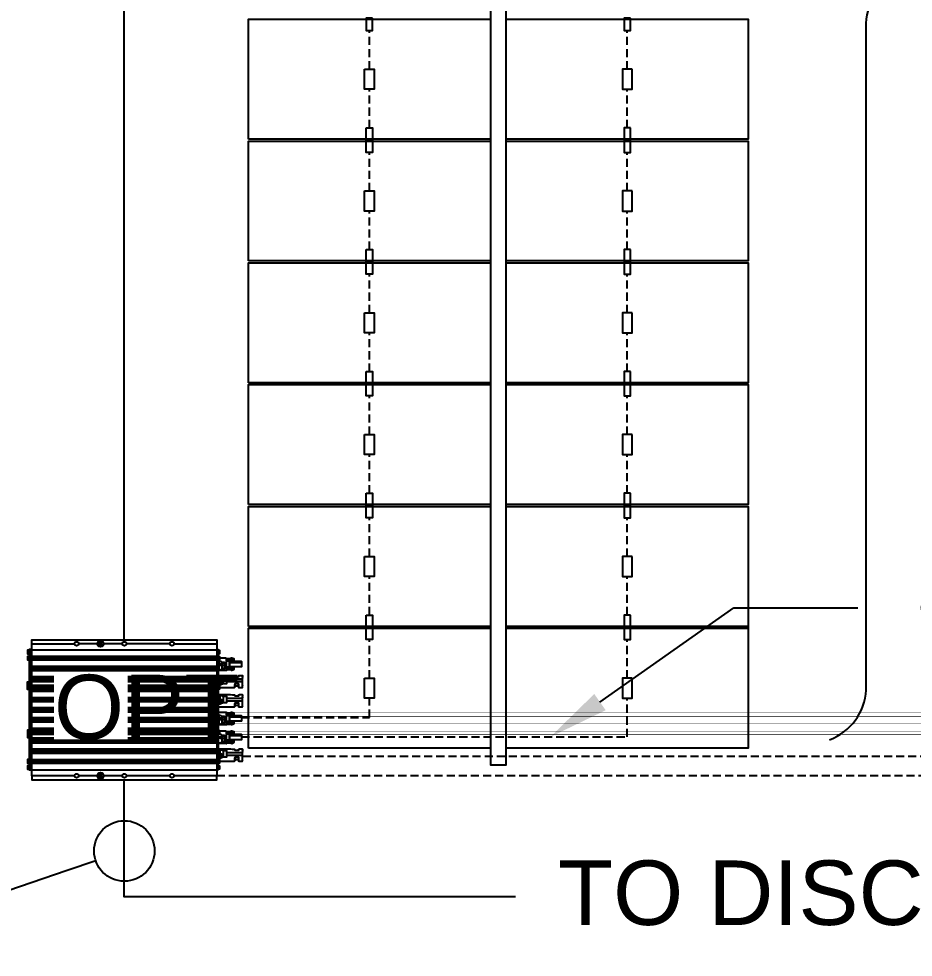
# Model space of a CAD drawing. Header units: feet. Extents: x -327 to 55127, y -2634 to 4121.
# Drawn here: x 1465.83 to 1493.55, y -2506.27 to -2477.18 of the extents above; entities that cross this region are included whole.
import ezdxf
from ezdxf import colors
from ezdxf.entities.mleader import LeaderData, LeaderLine
from ezdxf.lldxf.tags import DXFTag
from ezdxf.math import Vec2, Vec3

# ---------------------------------------------------------------- set-up
doc = ezdxf.new("R2010")
doc.units = ezdxf.units.FT
doc.header["$MEASUREMENT"] = 0
doc.linetypes.add('HIDDEN', pattern=[0.375, 0.25, -0.125])
for name, color, linetype in [('E-CABL-DF', 10, 'DF_CABLE'), ('E-DC FEEDER', 10, 'DC TRUNK FEEDER'), ('E-HARN-COMP', 8, 'Continuous'), ('E-OPT', 10, 'Continuous'), ('E-TRNK-CABL-NEG', 6, 'HIDDEN'), ('E-TRUNK-CABLE-POS', 6, 'HIDDEN'), ('G-ANNO-TEXT', 1, 'Continuous'), ('PVcase PV Modules (full frames)', 142, 'Continuous'), ('XREF', 7, 'Continuous')]:
    doc.layers.add(name, color=color, linetype=linetype)
doc.styles.add('NEI-A', font='arial.ttf')
doc.styles.get("Standard").update_dxf_attribs({"font": 'arial.ttf'})
tags = doc.linetypes.add('DC TRUNK FEEDER', pattern='A,0.5,-0.2,["DT",Standard,S=0.1,R=0,X=-0.1,Y=-0.05],-0.2', length=0.9).pattern_tags.tags
tags[6] = DXFTag(74, 10)
doc.linetypes.add('DF_CABLE', pattern='A,1,-0.2,["DF",Standard,S=0.1,R=0,X=-0.1,Y=-0.05],-0.2', length=1.4)

# ---------------------------------------------------------------- blocks, each defined once
blk = doc.blocks.new('HT72-18X (2x39)')
for points in [[(49978.573, 17293.928), (49978.573, 17143.993), (49979.065, 17143.993), (49979.065, 17293.928), (49978.573, 17293.928)], [(49971.076, 17163.394), (49971.076, 17167.112), (49978.573, 17167.112), (49978.573, 17163.394), (49971.076, 17163.394)], [(49979.065, 17163.394), (49979.065, 17167.112), (49986.562, 17167.112), (49986.562, 17163.394), (49979.065, 17163.394)], [(49971.076, 17159.618), (49971.076, 17163.335), (49978.573, 17163.335), (49978.573, 17159.618), (49971.076, 17159.618)], [(49979.065, 17159.618), (49979.065, 17163.335), (49986.562, 17163.335), (49986.562, 17159.618), (49979.065, 17159.618)], [(49971.076, 17155.842), (49971.076, 17159.559), (49978.573, 17159.559), (49978.573, 17155.842), (49971.076, 17155.842)], [(49979.065, 17155.842), (49979.065, 17159.559), (49986.562, 17159.559), (49986.562, 17155.842), (49979.065, 17155.842)], [(49971.076, 17152.066), (49971.076, 17155.783), (49978.573, 17155.783), (49978.573, 17152.066), (49971.076, 17152.066)], [(49979.065, 17152.066), (49979.065, 17155.783), (49986.562, 17155.783), (49986.562, 17152.066), (49979.065, 17152.066)], [(49971.076, 17148.289), (49971.076, 17152.007), (49978.573, 17152.007), (49978.573, 17148.289), (49971.076, 17148.289)], [(49979.065, 17148.289), (49979.065, 17152.007), (49986.562, 17152.007), (49986.562, 17148.289), (49979.065, 17148.289)], [(49971.076, 17144.513), (49971.076, 17148.23), (49978.573, 17148.23), (49978.573, 17144.513), (49971.076, 17144.513)], [(49979.065, 17144.513), (49979.065, 17148.23), (49986.562, 17148.23), (49986.562, 17144.513), (49979.065, 17144.513)]]:
    blk.add_lwpolyline(points)
blk = doc.blocks.new('_DotBlank')
at = {"color": 0, "linetype": 'ByBlock', "lineweight": -2}
blk.add_line((-0.5, 0), (-1, 0), dxfattribs=at)
blk.add_circle((0, 0), 0.5, dxfattribs=at)
blk = doc.blocks.new('AMPT-OPTIMIZER')
at = {"layer": 'E-OPT'}
for p, q in [((6.025, 3.759), (6.171, 3.765)), ((6.171, 3.395), (6.171, 3.407)), ((5.883, 3.023), (5.87, 3.023)), ((6.045, 3.13), (6.532, 3.13)), ((6.045, 3.042), (6.532, 3.042)), ((6.532, 3.033), (6.045, 3.033)), ((6.399, 2.897), (6.301, 2.897)), ((5.883, 2.428), (5.87, 2.428)), ((6.045, 2.534), (6.532, 2.534)), ((6.045, 2.447), (6.532, 2.447)), ((6.532, 2.438), (6.045, 2.438)), ((6.025, 2.075), (6.171, 2.081)), ((6.399, 2.302), (6.301, 2.302)), ((6.025, 1.495), (6.171, 1.5)), ((6.171, 1.71), (6.171, 1.723)), ((6.171, 1.13), (6.171, 1.143)), ((5.883, 0.744), (5.87, 0.744)), ((6.045, 0.85), (6.532, 0.85)), ((6.045, 0.763), (6.532, 0.763)), ((6.532, 0.753), (6.045, 0.753)), ((6.399, 0.618), (6.301, 0.618))]:
    blk.add_line(p, q, dxfattribs=at)
for points in [[(0, 4.218), (0, 4.34), (5.73, 4.34), (5.73, 4.218)], [(1.325, 0.123), (0, 0.123), (0, 4.218), (1.325, 4.218)], [(2.027, 4.218), (1.448, 4.218)], [(2.805, 4.218), (2.226, 4.218)], [(4.28, 4.218), (2.928, 4.218)], [(4.403, 4.218), (5.73, 4.218), (5.73, 0.123), (4.403, 0.123)], [(-0.089, 4.013), (-0.131, 4.013), (-0.131, 3.905), (-0.089, 3.905)], [(-0.089, 3.824), (-0.131, 3.824), (-0.131, 3.717), (-0.089, 3.717)], [(-0.028, 4.028), (0, 4.028)], [(0, 4.031), (5.73, 4.031)], [(0, 3.836), (5.73, 3.836)], [(0, 3.805), (5.73, 3.805)], [(5.73, 4.037), (5.775, 4.037), (5.775, 0.305), (5.73, 0.305)], [(5.775, 4.013), (5.817, 4.013), (5.817, 3.905), (5.775, 3.905)], [(5.775, 3.824), (5.817, 3.824), (5.817, 3.717), (5.775, 3.717)], [(0, 3.774), (5.73, 3.774)], [(0, 3.744), (5.73, 3.744)], [(0, 3.713), (5.73, 3.713)], [(0, 3.524), (5.73, 3.524)], [(5.9, 3.444), (5.971, 3.444), (5.971, 3.64), (5.9, 3.64)], [(6.112, 3.683), (6.112, 3.549), (6.112, 3.489)], [(6.171, 3.725), (6.171, 3.777), (6.196, 3.778)], [(6.196, 3.726), (6.196, 3.778), (6.254, 3.756), (6.254, 3.704)], [(0, 3.485), (5.73, 3.485)], [(0, 3.453), (5.73, 3.453)], [(0, 3.422), (5.73, 3.422)], [(0, 3.383), (5.73, 3.383)], [(-0.089, 2.924), (-0.131, 2.924), (-0.131, 3.032), (-0.089, 3.032)], [(0, 3.199), (5.73, 3.199)], [(0, 3.165), (5.73, 3.165)], [(0, 3.132), (5.73, 3.132)], [(0, 3.097), (5.73, 3.097)], [(0, 3.041), (5.73, 3.041)], [(0, 2.932), (5.73, 2.932)], [(5.775, 2.92), (5.817, 2.92), (5.817, 2.813), (5.775, 2.813)], [(5.87, 3.035), (5.87, 3.036), (5.855, 3.036)], [(5.897, 3.036), (5.883, 3.036), (5.883, 3.035)], [(-0.089, 2.8), (-0.131, 2.8), (-0.131, 2.907), (-0.089, 2.907)], [(0, 2.908), (5.73, 2.908)], [(0, 2.877), (5.73, 2.877)], [(0, 2.843), (5.73, 2.843)], [(0, 2.808), (5.73, 2.808)], [(0, 2.782), (5.73, 2.782)], [(0, 2.746), (5.73, 2.746)], [(0, 2.548), (5.73, 2.548)], [(0, 2.514), (5.73, 2.514)], [(0, 2.485), (5.73, 2.485)], [(0, 2.455), (5.73, 2.455)], [(0, 2.421), (5.73, 2.421)], [(5.87, 2.439), (5.87, 2.441), (5.855, 2.441)], [(5.897, 2.441), (5.883, 2.441), (5.883, 2.439)], [(0, 2.241), (5.73, 2.241)], [(0, 2.211), (5.73, 2.211)], [(0, 2.173), (5.73, 2.173)], [(0, 2.135), (5.73, 2.135)], [(0, 2.104), (5.73, 2.104)], [(6.171, 2.041), (6.171, 2.093), (6.196, 2.094)], [(6.196, 2.042), (6.196, 2.094), (6.254, 2.071), (6.254, 2.02)], [(0, 1.925), (5.73, 1.925)], [(0, 1.891), (5.73, 1.891)], [(0, 1.861), (5.73, 1.861)], [(0, 1.832), (5.73, 1.832)], [(0, 1.797), (5.73, 1.797)], [(5.9, 1.76), (5.971, 1.76), (5.971, 1.956), (5.9, 1.956)], [(6.112, 1.999), (6.112, 1.865), (6.112, 1.805)], [(-0.089, 1.541), (-0.131, 1.541), (-0.131, 1.434), (-0.089, 1.434)], [(0, 1.599), (5.73, 1.599)], [(0, 1.563), (5.73, 1.563)], [(0, 1.537), (5.73, 1.537)], [(0, 1.503), (5.73, 1.503)], [(0, 1.469), (5.73, 1.469)], [(5.775, 1.527), (5.817, 1.527), (5.817, 1.42), (5.775, 1.42)], [(6.171, 1.461), (6.171, 1.513), (6.196, 1.514)], [(6.196, 1.462), (6.196, 1.514), (6.254, 1.491), (6.254, 1.44)], [(-0.089, 1.417), (-0.131, 1.417), (-0.131, 1.31), (-0.089, 1.31)], [(0, 1.437), (5.73, 1.437)], [(0, 1.414), (5.73, 1.414)], [(0, 1.304), (5.73, 1.304)], [(0, 1.248), (5.73, 1.248)], [(0, 1.213), (5.73, 1.213)], [(0, 1.181), (5.73, 1.181)], [(5.9, 1.18), (5.971, 1.18), (5.971, 1.376), (5.9, 1.376)], [(6.112, 1.419), (6.112, 1.285), (6.112, 1.225)], [(0, 1.146), (5.73, 1.146)], [(0, 0.962), (5.73, 0.962)], [(0, 0.923), (5.73, 0.923)], [(0, 0.892), (5.73, 0.892)], [(-0.089, 0.624), (-0.131, 0.624), (-0.131, 0.517), (-0.089, 0.517)], [(0, 0.861), (5.73, 0.861)], [(0, 0.822), (5.73, 0.822)], [(0, 0.633), (5.73, 0.633)], [(0, 0.602), (5.73, 0.602)], [(5.775, 0.624), (5.817, 0.624), (5.817, 0.517), (5.775, 0.517)], [(5.87, 0.755), (5.87, 0.757), (5.855, 0.757)], [(5.897, 0.757), (5.883, 0.757), (5.883, 0.755)], [(-0.089, 0.433), (-0.131, 0.433), (-0.131, 0.326), (-0.089, 0.326)], [(-0.028, 0.313), (0, 0.313)], [(0, 0.571), (5.73, 0.571)], [(0, 0.54), (5.73, 0.54)], [(0, 0.51), (5.73, 0.51)], [(0, 0.311), (5.73, 0.311)], [(5.775, 0.433), (5.817, 0.433), (5.817, 0.326), (5.775, 0.326)], [(0, 0.123), (0, 0), (5.73, 0), (5.73, 0.123)], [(2.027, 0.123), (1.448, 0.123)], [(2.805, 0.123), (2.226, 0.123)], [(4.28, 0.123), (2.928, 0.123)]]:
    blk.add_lwpolyline(points, dxfattribs=at)
for points in [[(-0.028, 0.305), (-0.028, 4.037), (-0.089, 4.037), (-0.089, 0.305)], [(5.869, 3.553), (5.869, 3.592), (5.882, 3.592), (5.882, 3.553)], [(5.855, 3.046), (5.855, 3.035), (5.87, 3.035), (5.87, 3.022), (5.883, 3.022), (5.883, 3.035), (5.897, 3.035), (5.897, 3.046), (5.883, 3.046), (5.883, 3.06), (5.87, 3.06), (5.87, 3.046)], [(1.443, 2.652), (1.478, 2.652), (1.478, 2.634), (1.443, 2.634), (1.443, 2.6), (1.426, 2.6), (1.426, 2.634), (1.391, 2.634), (1.391, 2.652), (1.426, 2.652), (1.426, 2.686), (1.443, 2.686)], [(1.994, 2.652), (2.029, 2.652), (2.029, 2.634), (1.994, 2.634), (1.994, 2.6), (1.977, 2.6), (1.977, 2.634), (1.942, 2.634), (1.942, 2.652), (1.977, 2.652), (1.977, 2.686), (1.994, 2.686)], [(5.855, 2.451), (5.855, 2.439), (5.87, 2.439), (5.87, 2.426), (5.883, 2.426), (5.883, 2.439), (5.897, 2.439), (5.897, 2.451), (5.883, 2.451), (5.883, 2.465), (5.87, 2.465), (5.87, 2.451)], [(5.869, 1.869), (5.869, 1.908), (5.882, 1.908), (5.882, 1.869)], [(1.443, 1.689), (1.478, 1.689), (1.478, 1.706), (1.443, 1.706), (1.443, 1.741), (1.426, 1.741), (1.426, 1.706), (1.391, 1.706), (1.391, 1.689), (1.426, 1.689), (1.426, 1.654), (1.443, 1.654)], [(1.994, 1.689), (2.029, 1.689), (2.029, 1.706), (1.994, 1.706), (1.994, 1.741), (1.977, 1.741), (1.977, 1.706), (1.942, 1.706), (1.942, 1.689), (1.977, 1.689), (1.977, 1.654), (1.994, 1.654)], [(5.869, 1.289), (5.869, 1.327), (5.882, 1.327), (5.882, 1.289)], [(5.855, 0.767), (5.855, 0.755), (5.87, 0.755), (5.87, 0.742), (5.883, 0.742), (5.883, 0.755), (5.897, 0.755), (5.897, 0.767), (5.883, 0.767), (5.883, 0.781), (5.87, 0.781), (5.87, 0.767)]]:
    blk.add_lwpolyline(points, close=True, dxfattribs=at)
for points in [[(6.025, 3.707), (6.177, 3.713), (6.171, 3.725), (6.196, 3.726), (6.254, 3.704), (6.254, 3.699, -0.417336), (6.248, 3.693), (6.029, 3.684, 0.407505), (6.025, 3.681)], [(6.025, 3.413), (6.177, 3.407), (6.171, 3.395), (6.196, 3.394), (6.254, 3.416), (6.254, 3.421, 0.417361), (6.248, 3.427), (6.029, 3.436, -0.407434), (6.025, 3.439)], [(6.025, 2.023), (6.177, 2.029), (6.171, 2.041), (6.196, 2.042), (6.254, 2.02), (6.254, 2.015, -0.417336), (6.248, 2.009), (6.029, 2, 0.407505), (6.025, 1.996)], [(6.025, 1.728), (6.177, 1.723), (6.171, 1.71), (6.196, 1.71), (6.254, 1.732), (6.254, 1.737, 0.417361), (6.248, 1.743), (6.029, 1.751, -0.407434), (6.025, 1.755)], [(6.025, 1.443), (6.177, 1.449), (6.171, 1.461), (6.196, 1.462), (6.254, 1.44), (6.254, 1.434, -0.417336), (6.248, 1.428), (6.029, 1.42, 0.407505), (6.025, 1.416)], [(6.025, 1.148), (6.177, 1.143), (6.171, 1.13), (6.196, 1.129), (6.254, 1.152), (6.254, 1.157, 0.417361), (6.248, 1.163), (6.029, 1.171, -0.407434), (6.025, 1.175)]]:
    blk.add_lwpolyline(points, format="xyb", dxfattribs=at)
for centre, radius in [((1.386, 4.218), 0.0616), ((2.126, 4.218), 0.0994), ((2.126, 4.218), 0.0473), ((2.126, 4.218), 0.0136), ((2.866, 4.218), 0.0616), ((4.341, 4.218), 0.0616), ((5.874, 3.572), 0.0426), ((5.877, 3.04), 0.0426), ((1.435, 2.643), 0.0939), ((1.986, 2.643), 0.0939), ((5.877, 2.444), 0.0426), ((1.435, 1.697), 0.0939), ((1.986, 1.697), 0.0939), ((5.874, 1.888), 0.0426), ((5.874, 1.308), 0.0426), ((5.877, 0.76), 0.0426), ((1.386, 0.123), 0.0616), ((2.126, 0.123), 0.0994), ((2.126, 0.123), 0.0473), ((2.126, 0.123), 0.0136), ((2.866, 0.123), 0.0616), ((4.341, 0.123), 0.0616)]:
    blk.add_circle(centre, radius, dxfattribs=at)
for points, degree, knots in [([(5.817, 3.781), (6.025, 3.781), (6.025, 3.691), (6.025, 3.685), (6.025, 3.588), (6.025, 3.496), (6.025, 3.399), (6.025, 3.395), (6.025, 3.39), (5.775, 3.39)], 1, [0.137833, 0.137833, 0.8295, 1.8295, 2.8295, 3.8295, 4.781137, 5.781137, 6.781137, 7.781137, 8.528711, 8.528711]), ([(5.9, 3.606), (5.9, 3.617), (5.9, 3.629), (5.9, 3.64), (5.892, 3.644), (5.876, 3.652), (5.842, 3.667), (5.817, 3.678), (5.8, 3.685), (5.8, 3.686), (5.798, 3.686), (5.795, 3.688), (5.794, 3.689), (5.793, 3.69), (5.793, 3.691), (5.793, 3.691), (5.793, 3.592), (5.793, 3.494), (5.793, 3.395), (5.793, 3.395), (5.793, 3.395), (5.794, 3.396), (5.796, 3.397), (5.798, 3.398), (5.8, 3.399), (5.8, 3.399), (5.817, 3.406), (5.842, 3.417), (5.876, 3.432), (5.892, 3.44), (5.9, 3.444), (5.9, 3.475), (5.9, 3.507), (5.9, 3.539)], 3, [0, 0, 0, 0, 0.175489, 0.175489, 0.175489, 0.425436, 0.675194, 1.175489, 1.175489, 1.175489, 1.339863, 1.811084, 1.995544, 2.099777, 2.175489, 2.175489, 2.175489, 3.175489, 3.175489, 3.175489, 3.20703, 3.28519, 3.460771, 3.984033, 4.175489, 4.175489, 4.175489, 4.676213, 4.925949, 5.175489, 5.175489, 5.175489, 5.657834, 5.657834, 5.657834, 5.657834]), ([(5.971, 3.64), (5.976, 3.636), (5.986, 3.629), (6, 3.616), (6.011, 3.605), (6.02, 3.596), (6.024, 3.591), (6.025, 3.588), (6.025, 3.557), (6.025, 3.527), (6.025, 3.496), (6.024, 3.493), (6.02, 3.489), (6.012, 3.479), (6, 3.468), (5.986, 3.456), (5.976, 3.448), (5.971, 3.444)], 3, [0, 0, 0, 0, 0.249655, 0.499064, 0.749429, 0.874826, 1, 1, 1, 2, 2, 2, 2.121887, 2.244534, 2.492906, 2.745645, 3, 3, 3, 3]), ([(6.496, 3.659), (6.496, 3.659), (6.496, 3.659), (6.496, 3.658), (6.496, 3.657), (6.496, 3.655), (6.496, 3.654), (6.496, 3.653), (6.496, 3.655), (6.497, 3.657), (6.496, 3.66), (6.496, 3.663), (6.495, 3.664), (6.494, 3.665), (6.493, 3.667), (6.491, 3.668), (6.49, 3.668), (6.489, 3.668), (6.487, 3.669), (6.486, 3.669), (6.486, 3.669), (6.366, 3.669), (6.246, 3.669), (6.125, 3.669)], 3, [0, 0, 0, 0, 0.00679, 0.082907, 0.273787, 0.579512, 1, 1, 1, 1.184323, 1.369552, 1.431018, 1.494647, 1.57509, 1.669545, 1.75354, 1.803206, 1.860768, 1.942971, 2, 2, 2, 3, 3, 3, 3]), ([(6.125, 3.638), (6.246, 3.638), (6.366, 3.638), (6.486, 3.638), (6.487, 3.638), (6.488, 3.638), (6.49, 3.638), (6.491, 3.639), (6.493, 3.64), (6.494, 3.641), (6.495, 3.642), (6.496, 3.644), (6.497, 3.648), (6.497, 3.651), (6.496, 3.653), (6.496, 3.652), (6.496, 3.649), (6.496, 3.644), (6.496, 3.639), (6.496, 3.635), (6.496, 3.631), (6.496, 3.626), (6.496, 3.62), (6.496, 3.614), (6.496, 3.607), (6.496, 3.6), (6.496, 3.592), (6.496, 3.585), (6.496, 3.578), (6.496, 3.571), (6.496, 3.565), (6.496, 3.56), (6.496, 3.558), (6.496, 3.555), (6.496, 3.55), (6.496, 3.542), (6.496, 3.536), (6.496, 3.532), (6.496, 3.529), (6.496, 3.525), (6.496, 3.522), (6.496, 3.519), (6.496, 3.516), (6.496, 3.514), (6.496, 3.513), (6.496, 3.513), (6.496, 3.513)], 3, [0, 0, 0, 0, 1, 1, 1, 1.083046, 1.158085, 1.262935, 1.337098, 1.402233, 1.482349, 1.555826, 1.696592, 2, 2, 2, 2.04231, 2.094742, 2.1573, 2.195082, 2.234864, 2.276646, 2.343067, 2.413996, 2.488015, 2.563526, 2.640518, 2.718997, 2.791295, 2.862229, 2.931799, 3, 3, 3, 3.1834, 3.352569, 3.507508, 3.584771, 3.655787, 3.720526, 3.805907, 3.877192, 3.933172, 3.972439, 3.994995, 4, 4, 4, 4]), ([(6.495, 3.507), (6.494, 3.507), (6.494, 3.506), (6.493, 3.505), (6.491, 3.504), (6.489, 3.503), (6.487, 3.503), (6.486, 3.503), (6.486, 3.503), (6.366, 3.503), (6.246, 3.503), (6.125, 3.503)], 3, [0, 0, 0, 0, 0.056801, 0.266575, 0.453065, 0.690822, 0.873365, 1, 1, 1, 2, 2, 2, 2]), ([(6.495, 3.665), (6.495, 3.665), (6.495, 3.664), (6.495, 3.663), (6.496, 3.663), (6.496, 3.662), (6.496, 3.661), (6.496, 3.66), (6.496, 3.66), (6.496, 3.659), (6.496, 3.659)], 3, [0, 0, 0, 0, 0.122148, 0.248297, 0.373015, 0.498504, 0.624821, 0.749092, 0.874878, 1, 1, 1, 1]), ([(6.496, 3.513), (6.496, 3.513), (6.496, 3.512), (6.496, 3.511), (6.496, 3.511), (6.496, 3.51), (6.496, 3.509), (6.495, 3.508), (6.495, 3.508), (6.495, 3.507), (6.495, 3.507)], 3, [0, 0, 0, 0, 0.125061, 0.250714, 0.374997, 0.501326, 0.626689, 0.751419, 0.874759, 1, 1, 1, 1]), ([(6.405, 3.219), (6.405, 3.218), (6.405, 3.216), (6.405, 3.183), (6.301, 3.183), (6.301, 3.195), (6.301, 3.204), (6.282, 3.224), (5.775, 3.224)], 1, [0, 0, 1, 2, 3, 4, 5, 6, 7, 7.955035, 7.955035]), ([(5.928, 3.173), (5.912, 3.181), (5.881, 3.196), (5.85, 3.209), (5.834, 3.216), (5.833, 3.216), (5.832, 3.217), (5.83, 3.217), (5.828, 3.219), (5.827, 3.219), (5.827, 3.219), (5.827, 3.219), (5.827, 3.127), (5.827, 3.034), (5.827, 2.942), (5.827, 2.942), (5.827, 2.942), (5.828, 2.943), (5.829, 2.945), (5.832, 2.946), (5.833, 2.947), (5.834, 2.947), (5.85, 2.954), (5.881, 2.967), (5.912, 2.982), (5.928, 2.989), (5.967, 2.989), (6.006, 2.989), (6.045, 2.989), (6.045, 3.051), (6.045, 3.112), (6.045, 3.173), (6.006, 3.173), (5.967, 3.173), (5.928, 3.173), (5.928, 3.112), (5.928, 3.051), (5.928, 2.989)], 3, [0, 0, 0, 0, 0.499249, 1, 1, 1, 1.191456, 1.714328, 1.889909, 1.968408, 2, 2, 2, 3, 3, 3, 3.075721, 3.180211, 3.36466, 3.835604, 4, 4, 4, 4.500323, 5, 5, 5, 6, 6, 6, 7, 7, 7, 8, 8, 8, 9, 9, 9, 9]), ([(6.282, 3.224), (6.282, 3.222), (6.282, 3.221), (6.282, 3.219), (6.282, 3.219), (6.282, 3.219), (6.283, 3.218), (6.283, 3.217), (6.284, 3.216), (6.284, 3.216), (6.29, 3.209), (6.296, 3.202), (6.301, 3.195)], 3, [0, 0, 0, 0, 1, 1, 1, 1.133744, 1.328934, 1.783703, 2, 2, 2, 3, 3, 3, 3]), ([(6.301, 2.967), (6.296, 2.96), (6.29, 2.954), (6.284, 2.947), (6.284, 2.947), (6.283, 2.946), (6.282, 2.944), (6.282, 2.943), (6.282, 2.942), (6.282, 2.942), (6.282, 2.913), (6.282, 2.885), (6.282, 2.857), (6.288, 2.863), (6.295, 2.87), (6.301, 2.876), (6.301, 2.907), (6.301, 2.937), (6.301, 2.967), (6.301, 2.971), (6.301, 2.975), (6.301, 2.979), (6.336, 2.979), (6.37, 2.979), (6.405, 2.979)], 3, [0, 0, 0, 0, 1, 1, 1, 1.158896, 1.546272, 1.765764, 2, 2, 2, 3, 3, 3, 4, 4, 4, 5, 5, 5, 6, 6, 6, 7, 7, 7, 7]), ([(6.405, 2.624), (6.405, 2.623), (6.405, 2.62), (6.405, 2.588), (6.301, 2.588), (6.301, 2.6), (6.301, 2.609), (6.282, 2.628), (5.775, 2.628)], 1, [0, 0, 1, 2, 3, 4, 5, 6, 7, 7.955035, 7.955035]), ([(5.928, 2.578), (5.912, 2.585), (5.881, 2.6), (5.85, 2.614), (5.834, 2.62), (5.833, 2.62), (5.832, 2.621), (5.83, 2.622), (5.828, 2.623), (5.827, 2.623), (5.827, 2.624), (5.827, 2.624), (5.827, 2.531), (5.827, 2.439), (5.827, 2.346), (5.827, 2.346), (5.827, 2.347), (5.828, 2.348), (5.829, 2.349), (5.832, 2.351), (5.833, 2.351), (5.834, 2.351), (5.85, 2.358), (5.881, 2.372), (5.912, 2.386), (5.928, 2.394), (5.967, 2.394), (6.006, 2.394), (6.045, 2.394), (6.045, 2.455), (6.045, 2.517), (6.045, 2.578), (6.006, 2.578), (5.967, 2.578), (5.928, 2.578), (5.928, 2.517), (5.928, 2.455), (5.928, 2.394)], 3, [0, 0, 0, 0, 0.499249, 1, 1, 1, 1.191456, 1.714328, 1.889909, 1.968408, 2, 2, 2, 3, 3, 3, 3.075721, 3.180211, 3.36466, 3.835604, 4, 4, 4, 4.500323, 5, 5, 5, 6, 6, 6, 7, 7, 7, 8, 8, 8, 9, 9, 9, 9]), ([(6.282, 2.628), (6.282, 2.627), (6.282, 2.625), (6.282, 2.624), (6.282, 2.624), (6.282, 2.623), (6.283, 2.622), (6.283, 2.621), (6.284, 2.62), (6.284, 2.62), (6.29, 2.614), (6.296, 2.607), (6.301, 2.6)], 3, [0, 0, 0, 0, 1, 1, 1, 1.133744, 1.328934, 1.783703, 2, 2, 2, 3, 3, 3, 3]), ([(6.301, 2.372), (6.296, 2.365), (6.29, 2.358), (6.284, 2.351), (6.284, 2.351), (6.283, 2.35), (6.282, 2.349), (6.282, 2.347), (6.282, 2.347), (6.282, 2.346), (6.282, 2.318), (6.282, 2.29), (6.282, 2.261), (6.288, 2.268), (6.295, 2.275), (6.301, 2.281), (6.301, 2.311), (6.301, 2.341), (6.301, 2.372), (6.301, 2.376), (6.301, 2.38), (6.301, 2.384), (6.336, 2.384), (6.37, 2.384), (6.405, 2.384)], 3, [0, 0, 0, 0, 1, 1, 1, 1.158896, 1.546272, 1.765764, 2, 2, 2, 3, 3, 3, 4, 4, 4, 5, 5, 5, 6, 6, 6, 7, 7, 7, 7]), ([(5.775, 2.097), (6.025, 2.097), (6.025, 2.007), (6.025, 2.001), (6.025, 1.904), (6.025, 1.812), (6.025, 1.715), (6.025, 1.711), (6.025, 1.706), (5.775, 1.706)], 1, [0, 0, 0.8295, 1.8295, 2.8295, 3.8295, 4.781137, 5.781137, 6.781137, 7.781137, 8.528711, 8.528711]), ([(5.9, 1.922), (5.9, 1.933), (5.9, 1.945), (5.9, 1.956), (5.892, 1.96), (5.876, 1.968), (5.842, 1.983), (5.817, 1.994), (5.8, 2.001), (5.8, 2.001), (5.798, 2.002), (5.795, 2.003), (5.794, 2.005), (5.793, 2.006), (5.793, 2.007), (5.793, 2.007), (5.793, 1.908), (5.793, 1.81), (5.793, 1.711), (5.793, 1.711), (5.793, 1.711), (5.794, 1.712), (5.796, 1.713), (5.798, 1.714), (5.8, 1.714), (5.8, 1.715), (5.817, 1.722), (5.842, 1.733), (5.876, 1.748), (5.892, 1.756), (5.9, 1.76), (5.9, 1.791), (5.9, 1.823), (5.9, 1.854)], 3, [0, 0, 0, 0, 0.175489, 0.175489, 0.175489, 0.425436, 0.675194, 1.175489, 1.175489, 1.175489, 1.339863, 1.811084, 1.995544, 2.099777, 2.175489, 2.175489, 2.175489, 3.175489, 3.175489, 3.175489, 3.20703, 3.28519, 3.460771, 3.984033, 4.175489, 4.175489, 4.175489, 4.676213, 4.925949, 5.175489, 5.175489, 5.175489, 5.657834, 5.657834, 5.657834, 5.657834]), ([(5.971, 1.956), (5.976, 1.952), (5.986, 1.944), (6, 1.932), (6.011, 1.921), (6.02, 1.912), (6.024, 1.907), (6.025, 1.904), (6.025, 1.873), (6.025, 1.843), (6.025, 1.812), (6.024, 1.809), (6.02, 1.805), (6.012, 1.795), (6, 1.784), (5.986, 1.772), (5.976, 1.764), (5.971, 1.76)], 3, [0, 0, 0, 0, 0.249655, 0.499064, 0.749429, 0.874826, 1, 1, 1, 2, 2, 2, 2.121887, 2.244534, 2.492906, 2.745645, 3, 3, 3, 3]), ([(6.496, 1.975), (6.496, 1.975), (6.496, 1.975), (6.496, 1.974), (6.496, 1.973), (6.496, 1.971), (6.496, 1.97), (6.496, 1.969), (6.496, 1.97), (6.497, 1.973), (6.496, 1.976), (6.496, 1.978), (6.495, 1.98), (6.494, 1.981), (6.493, 1.983), (6.491, 1.983), (6.49, 1.984), (6.489, 1.984), (6.487, 1.985), (6.486, 1.985), (6.486, 1.985), (6.366, 1.985), (6.246, 1.985), (6.125, 1.985)], 3, [0, 0, 0, 0, 0.00679, 0.082907, 0.273787, 0.579512, 1, 1, 1, 1.184323, 1.369552, 1.431018, 1.494647, 1.57509, 1.669545, 1.75354, 1.803206, 1.860768, 1.942971, 2, 2, 2, 3, 3, 3, 3]), ([(6.125, 1.954), (6.246, 1.954), (6.366, 1.954), (6.486, 1.954), (6.487, 1.954), (6.488, 1.954), (6.49, 1.954), (6.491, 1.955), (6.493, 1.956), (6.494, 1.957), (6.495, 1.958), (6.496, 1.96), (6.497, 1.964), (6.497, 1.967), (6.496, 1.969), (6.496, 1.968), (6.496, 1.965), (6.496, 1.96), (6.496, 1.955), (6.496, 1.951), (6.496, 1.947), (6.496, 1.942), (6.496, 1.936), (6.496, 1.93), (6.496, 1.923), (6.496, 1.915), (6.496, 1.908), (6.496, 1.901), (6.496, 1.894), (6.496, 1.887), (6.496, 1.88), (6.496, 1.876), (6.496, 1.874), (6.496, 1.871), (6.496, 1.866), (6.496, 1.858), (6.496, 1.852), (6.496, 1.848), (6.496, 1.844), (6.496, 1.841), (6.496, 1.838), (6.496, 1.835), (6.496, 1.832), (6.496, 1.83), (6.496, 1.829), (6.496, 1.829), (6.496, 1.829)], 3, [0, 0, 0, 0, 1, 1, 1, 1.083046, 1.158085, 1.262935, 1.337098, 1.402233, 1.482349, 1.555826, 1.696592, 2, 2, 2, 2.04231, 2.094742, 2.1573, 2.195082, 2.234864, 2.276646, 2.343067, 2.413996, 2.488015, 2.563526, 2.640518, 2.718997, 2.791295, 2.862229, 2.931799, 3, 3, 3, 3.1834, 3.352569, 3.507508, 3.584771, 3.655787, 3.720526, 3.805907, 3.877192, 3.933172, 3.972439, 3.994995, 4, 4, 4, 4]), ([(6.495, 1.823), (6.494, 1.823), (6.494, 1.822), (6.493, 1.821), (6.491, 1.82), (6.489, 1.819), (6.487, 1.819), (6.486, 1.819), (6.486, 1.819), (6.366, 1.819), (6.246, 1.819), (6.125, 1.819)], 3, [0, 0, 0, 0, 0.056801, 0.266575, 0.453065, 0.690822, 0.873365, 1, 1, 1, 2, 2, 2, 2]), ([(6.495, 1.981), (6.495, 1.98), (6.495, 1.98), (6.495, 1.979), (6.496, 1.979), (6.496, 1.978), (6.496, 1.977), (6.496, 1.976), (6.496, 1.975), (6.496, 1.975), (6.496, 1.975)], 3, [0, 0, 0, 0, 0.122148, 0.248297, 0.373015, 0.498504, 0.624821, 0.749092, 0.874878, 1, 1, 1, 1]), ([(6.496, 1.829), (6.496, 1.829), (6.496, 1.828), (6.496, 1.827), (6.496, 1.826), (6.496, 1.826), (6.496, 1.825), (6.495, 1.824), (6.495, 1.823), (6.495, 1.823), (6.495, 1.823)], 3, [0, 0, 0, 0, 0.125061, 0.250714, 0.374997, 0.501326, 0.626689, 0.751419, 0.874759, 1, 1, 1, 1]), ([(5.817, 1.517), (6.025, 1.517), (6.025, 1.427), (6.025, 1.421), (6.025, 1.324), (6.025, 1.232), (6.025, 1.135), (6.025, 1.131), (6.025, 1.126), (5.775, 1.126)], 1, [0.137833, 0.137833, 0.8295, 1.8295, 2.8295, 3.8295, 4.781137, 5.781137, 6.781137, 7.781137, 8.528711, 8.528711]), ([(5.793, 1.131), (5.793, 1.131), (5.793, 1.131), (5.794, 1.132), (5.796, 1.133), (5.798, 1.134), (5.8, 1.134), (5.8, 1.135), (5.817, 1.142), (5.842, 1.152), (5.876, 1.168), (5.892, 1.176), (5.9, 1.18), (5.9, 1.211), (5.9, 1.243), (5.9, 1.274)], 3, [2, 2, 2, 2, 2.031541, 2.109701, 2.285282, 2.808544, 3, 3, 3, 3.500724, 3.75046, 4, 4, 4, 4.482346, 4.482346, 4.482346, 4.482346]), ([(5.9, 1.342), (5.9, 1.353), (5.9, 1.365), (5.9, 1.376), (5.892, 1.38), (5.876, 1.388), (5.843, 1.403), (5.819, 1.413), (5.803, 1.42)], 3, [4.824511, 4.824511, 4.824511, 4.824511, 5, 5, 5, 5.249947, 5.499706, 5.975484, 5.975484, 5.975484, 5.975484]), ([(5.971, 1.376), (5.976, 1.372), (5.986, 1.364), (6, 1.352), (6.011, 1.341), (6.02, 1.331), (6.024, 1.327), (6.025, 1.324), (6.025, 1.293), (6.025, 1.262), (6.025, 1.232), (6.024, 1.229), (6.02, 1.224), (6.012, 1.215), (6, 1.204), (5.986, 1.192), (5.976, 1.184), (5.971, 1.18)], 3, [0, 0, 0, 0, 0.249655, 0.499064, 0.749429, 0.874826, 1, 1, 1, 2, 2, 2, 2.121887, 2.244534, 2.492906, 2.745645, 3, 3, 3, 3]), ([(6.496, 1.395), (6.496, 1.395), (6.496, 1.395), (6.496, 1.394), (6.496, 1.393), (6.496, 1.391), (6.496, 1.39), (6.496, 1.389), (6.496, 1.39), (6.497, 1.393), (6.496, 1.396), (6.496, 1.398), (6.495, 1.4), (6.494, 1.401), (6.493, 1.402), (6.491, 1.403), (6.49, 1.404), (6.489, 1.404), (6.487, 1.404), (6.486, 1.404), (6.486, 1.404), (6.366, 1.404), (6.246, 1.404), (6.125, 1.404)], 3, [0, 0, 0, 0, 0.00679, 0.082907, 0.273787, 0.579512, 1, 1, 1, 1.184323, 1.369552, 1.431018, 1.494647, 1.57509, 1.669545, 1.75354, 1.803206, 1.860768, 1.942971, 2, 2, 2, 3, 3, 3, 3]), ([(6.125, 1.374), (6.246, 1.374), (6.366, 1.374), (6.486, 1.374), (6.487, 1.374), (6.488, 1.374), (6.49, 1.374), (6.491, 1.375), (6.493, 1.376), (6.494, 1.377), (6.495, 1.378), (6.496, 1.38), (6.497, 1.384), (6.497, 1.387), (6.496, 1.389), (6.496, 1.388), (6.496, 1.385), (6.496, 1.38), (6.496, 1.375), (6.496, 1.37), (6.496, 1.367), (6.496, 1.362), (6.496, 1.356), (6.496, 1.35), (6.496, 1.343), (6.496, 1.335), (6.496, 1.328), (6.496, 1.321), (6.496, 1.314), (6.496, 1.307), (6.496, 1.3), (6.496, 1.296), (6.496, 1.294), (6.496, 1.291), (6.496, 1.286), (6.496, 1.278), (6.496, 1.272), (6.496, 1.268), (6.496, 1.264), (6.496, 1.261), (6.496, 1.258), (6.496, 1.254), (6.496, 1.252), (6.496, 1.25), (6.496, 1.249), (6.496, 1.249), (6.496, 1.249)], 3, [0, 0, 0, 0, 1, 1, 1, 1.083046, 1.158085, 1.262935, 1.337098, 1.402233, 1.482349, 1.555826, 1.696592, 2, 2, 2, 2.04231, 2.094742, 2.1573, 2.195082, 2.234864, 2.276646, 2.343067, 2.413996, 2.488015, 2.563526, 2.640518, 2.718997, 2.791295, 2.862229, 2.931799, 3, 3, 3, 3.1834, 3.352569, 3.507508, 3.584771, 3.655787, 3.720526, 3.805907, 3.877192, 3.933172, 3.972439, 3.994995, 4, 4, 4, 4]), ([(6.495, 1.243), (6.494, 1.243), (6.494, 1.242), (6.493, 1.241), (6.491, 1.24), (6.489, 1.239), (6.487, 1.239), (6.486, 1.239), (6.486, 1.239), (6.366, 1.239), (6.246, 1.239), (6.125, 1.239)], 3, [0, 0, 0, 0, 0.056801, 0.266575, 0.453065, 0.690822, 0.873365, 1, 1, 1, 2, 2, 2, 2]), ([(6.495, 1.401), (6.495, 1.4), (6.495, 1.4), (6.495, 1.399), (6.496, 1.398), (6.496, 1.398), (6.496, 1.397), (6.496, 1.396), (6.496, 1.395), (6.496, 1.395), (6.496, 1.395)], 3, [0, 0, 0, 0, 0.122148, 0.248297, 0.373015, 0.498504, 0.624821, 0.749092, 0.874878, 1, 1, 1, 1]), ([(6.496, 1.249), (6.496, 1.248), (6.496, 1.248), (6.496, 1.247), (6.496, 1.246), (6.496, 1.246), (6.496, 1.245), (6.495, 1.244), (6.495, 1.243), (6.495, 1.243), (6.495, 1.243)], 3, [0, 0, 0, 0, 0.125061, 0.250714, 0.374997, 0.501326, 0.626689, 0.751419, 0.874759, 1, 1, 1, 1]), ([(6.405, 0.94), (6.405, 0.938), (6.405, 0.936), (6.405, 0.904), (6.301, 0.904), (6.301, 0.916), (6.301, 0.924), (6.282, 0.944), (5.775, 0.944)], 1, [0, 0, 1, 2, 3, 4, 5, 6, 7, 7.955035, 7.955035]), ([(5.928, 0.894), (5.912, 0.901), (5.881, 0.916), (5.85, 0.929), (5.834, 0.936), (5.833, 0.936), (5.832, 0.937), (5.83, 0.938), (5.828, 0.939), (5.827, 0.939), (5.827, 0.94), (5.827, 0.94), (5.827, 0.847), (5.827, 0.755), (5.827, 0.662), (5.827, 0.662), (5.827, 0.663), (5.828, 0.664), (5.829, 0.665), (5.832, 0.666), (5.833, 0.667), (5.834, 0.667), (5.85, 0.674), (5.881, 0.687), (5.912, 0.702), (5.928, 0.71), (5.967, 0.71), (6.006, 0.71), (6.045, 0.71), (6.045, 0.771), (6.045, 0.832), (6.045, 0.894), (6.006, 0.894), (5.967, 0.894), (5.928, 0.894), (5.928, 0.832), (5.928, 0.771), (5.928, 0.71)], 3, [0, 0, 0, 0, 0.499249, 1, 1, 1, 1.191456, 1.714328, 1.889909, 1.968408, 2, 2, 2, 3, 3, 3, 3.075721, 3.180211, 3.36466, 3.835604, 4, 4, 4, 4.500323, 5, 5, 5, 6, 6, 6, 7, 7, 7, 8, 8, 8, 9, 9, 9, 9]), ([(6.282, 0.944), (6.282, 0.943), (6.282, 0.941), (6.282, 0.94), (6.282, 0.939), (6.282, 0.939), (6.283, 0.938), (6.283, 0.937), (6.284, 0.936), (6.284, 0.936), (6.29, 0.929), (6.296, 0.923), (6.301, 0.916)], 3, [0, 0, 0, 0, 1, 1, 1, 1.133744, 1.328934, 1.783703, 2, 2, 2, 3, 3, 3, 3]), ([(6.301, 0.688), (6.296, 0.681), (6.29, 0.674), (6.284, 0.667), (6.284, 0.667), (6.283, 0.666), (6.282, 0.665), (6.282, 0.663), (6.282, 0.662), (6.282, 0.662), (6.282, 0.634), (6.282, 0.606), (6.282, 0.577), (6.288, 0.584), (6.295, 0.59), (6.301, 0.597), (6.301, 0.627), (6.301, 0.657), (6.301, 0.688), (6.301, 0.692), (6.301, 0.696), (6.301, 0.7), (6.336, 0.7), (6.37, 0.7), (6.405, 0.7)], 3, [0, 0, 0, 0, 1, 1, 1, 1.158896, 1.546272, 1.765764, 2, 2, 2, 3, 3, 3, 4, 4, 4, 5, 5, 5, 6, 6, 6, 7, 7, 7, 7])]:
    blk.add_open_spline(points, degree=degree, knots=knots, dxfattribs=at)
for points in [[(6.026, 3.683), (6.112, 3.683), (6.125, 3.669), (6.125, 3.638), (6.125, 3.503), (6.125, 3.502), (6.112, 3.489), (6.025, 3.489)], [(6.254, 3.756), (6.254, 3.75), (6.254, 3.75), (6.254, 3.698)], [(6.045, 3.122), (6.532, 3.122), (6.532, 3.13), (6.532, 3.216), (6.532, 3.219), (6.532, 3.224), (6.405, 3.224), (6.399, 3.218), (6.399, 3.213), (6.405, 3.219), (6.405, 3.224)], [(6.405, 3.218), (6.399, 3.213), (6.399, 3.183)], [(6.405, 2.944), (6.405, 2.947), (6.405, 2.979), (6.399, 2.977), (6.399, 2.945), (6.405, 2.944), (6.405, 2.942), (6.405, 2.857), (6.532, 2.857), (6.532, 2.942), (6.532, 2.947), (6.532, 3.033), (6.532, 3.042), (6.532, 3.122)], [(6.399, 2.945), (6.399, 2.863), (6.405, 2.857)], [(5.817, 2.857), (6.282, 2.857)], [(6.045, 2.526), (6.532, 2.526), (6.532, 2.534), (6.532, 2.62), (6.532, 2.624), (6.532, 2.628), (6.405, 2.628), (6.399, 2.622), (6.399, 2.618), (6.405, 2.624), (6.405, 2.628)], [(6.405, 2.623), (6.399, 2.618), (6.399, 2.588)], [(6.405, 2.349), (6.405, 2.351), (6.405, 2.384), (6.399, 2.382), (6.399, 2.349), (6.405, 2.349), (6.405, 2.346), (6.405, 2.261), (6.532, 2.261), (6.532, 2.346), (6.532, 2.351), (6.532, 2.438), (6.532, 2.447), (6.532, 2.526)], [(6.399, 2.349), (6.399, 2.267), (6.405, 2.261)], [(5.775, 2.261), (6.282, 2.261)], [(6.254, 2.071), (6.254, 2.066), (6.254, 2.066), (6.254, 2.014)], [(6.026, 1.999), (6.112, 1.999), (6.125, 1.985), (6.125, 1.954), (6.125, 1.819), (6.125, 1.818), (6.112, 1.805), (6.025, 1.805)], [(6.254, 1.491), (6.254, 1.486), (6.254, 1.486), (6.254, 1.434)], [(6.026, 1.419), (6.112, 1.419), (6.125, 1.405), (6.125, 1.374), (6.125, 1.239), (6.125, 1.238), (6.112, 1.225), (6.025, 1.225)], [(6.045, 0.842), (6.532, 0.842), (6.532, 0.85), (6.532, 0.936), (6.532, 0.94), (6.532, 0.944), (6.405, 0.944), (6.399, 0.938), (6.399, 0.934), (6.405, 0.94), (6.405, 0.944)], [(6.405, 0.938), (6.399, 0.934), (6.399, 0.904)], [(6.405, 0.665), (6.405, 0.667), (6.405, 0.7), (6.399, 0.697), (6.399, 0.665), (6.405, 0.665), (6.405, 0.662), (6.405, 0.577), (6.532, 0.577), (6.532, 0.662), (6.532, 0.667), (6.532, 0.753), (6.532, 0.763), (6.532, 0.842)], [(6.399, 0.665), (6.399, 0.583), (6.405, 0.577)], [(5.817, 0.577), (6.282, 0.577)]]:
    blk.add_open_spline(points, degree=1, dxfattribs=at)
for points in [[(6.026, 3.489), (6.027, 3.487), (6.029, 3.487), (6.139, 3.483), (6.248, 3.479), (6.254, 3.479), (6.254, 3.473), (6.254, 3.447), (6.254, 3.422)], [(6.026, 1.805), (6.027, 1.803), (6.029, 1.803), (6.139, 1.799), (6.248, 1.795), (6.254, 1.795), (6.254, 1.789), (6.254, 1.763), (6.254, 1.737)], [(6.026, 1.225), (6.027, 1.223), (6.029, 1.223), (6.139, 1.219), (6.248, 1.215), (6.254, 1.215), (6.254, 1.209), (6.254, 1.183), (6.254, 1.157)]]:
    blk.add_rational_spline(points, [1, 0.907480128539, 1, 1, 1, 0.717204342147, 1, 1, 1], degree=2, knots=[0, 0, 0, 0.8671, 0.8671, 1.8671, 1.8671, 3.409128, 3.409128, 4.409128, 4.409128, 4.409128], dxfattribs=at)
at = {"layer": 'E-OPT', "insert": (0.684, 3.255), "char_height": 2, "width": 2.28503, "attachment_point": 1, "bg_fill": 3, "box_fill_scale": 1, "bg_fill_color": 256, "bg_fill_transparency": 0}
blk.add_mtext('OPT', dxfattribs=at)

msp = doc.modelspace()

# ---------------------------------------------------------------- linework, layer by layer
at = {"layer": 'E-CABL-DF', "linetype": 'Continuous', "flags": 128}
msp.add_lwpolyline([(1481.229, -2504.398), (1477.362, -2504.398), (1469.103, -2504.398), (1469.103, -2500.772)], dxfattribs=at)
at = {"layer": 'E-HARN-COMP'}
for points in [[(1476.795, -2477.165), (1476.602, -2477.165), (1476.602, -2477.546), (1476.795, -2477.546)], [(1484.784, -2477.165), (1484.591, -2477.165), (1484.591, -2477.546), (1484.784, -2477.546)], [(1476.548, -2478.743), (1476.849, -2478.743), (1476.849, -2479.364), (1476.548, -2479.364)], [(1484.838, -2478.743), (1484.537, -2478.743), (1484.537, -2479.364), (1484.838, -2479.364)], [(1476.602, -2480.561), (1476.795, -2480.561), (1476.795, -2480.942), (1476.602, -2480.942)], [(1484.784, -2480.561), (1484.591, -2480.561), (1484.591, -2480.942), (1484.784, -2480.942)], [(1476.602, -2480.942), (1476.795, -2480.942), (1476.795, -2481.322), (1476.602, -2481.322)], [(1484.784, -2480.942), (1484.591, -2480.942), (1484.591, -2481.322), (1484.784, -2481.322)], [(1476.548, -2482.519), (1476.849, -2482.519), (1476.849, -2483.14), (1476.548, -2483.14)], [(1484.838, -2482.519), (1484.537, -2482.519), (1484.537, -2483.14), (1484.838, -2483.14)], [(1476.602, -2484.338), (1476.795, -2484.338), (1476.795, -2484.718), (1476.602, -2484.718)], [(1484.784, -2484.338), (1484.591, -2484.338), (1484.591, -2484.718), (1484.784, -2484.718)], [(1476.602, -2484.718), (1476.795, -2484.718), (1476.795, -2485.098), (1476.602, -2485.098)], [(1484.784, -2484.718), (1484.591, -2484.718), (1484.591, -2485.098), (1484.784, -2485.098)], [(1476.548, -2486.295), (1476.849, -2486.295), (1476.849, -2486.917), (1476.548, -2486.917)], [(1484.838, -2486.295), (1484.537, -2486.295), (1484.537, -2486.917), (1484.838, -2486.917)], [(1476.602, -2488.114), (1476.795, -2488.114), (1476.795, -2488.494), (1476.602, -2488.494)], [(1484.784, -2488.114), (1484.591, -2488.114), (1484.591, -2488.494), (1484.784, -2488.494)], [(1476.602, -2488.494), (1476.795, -2488.494), (1476.795, -2488.874), (1476.602, -2488.874)], [(1484.784, -2488.494), (1484.591, -2488.494), (1484.591, -2488.874), (1484.784, -2488.874)], [(1476.548, -2490.072), (1476.849, -2490.072), (1476.849, -2490.693), (1476.548, -2490.693)], [(1484.838, -2490.072), (1484.537, -2490.072), (1484.537, -2490.693), (1484.838, -2490.693)], [(1476.602, -2491.89), (1476.795, -2491.89), (1476.795, -2492.27), (1476.602, -2492.27)], [(1484.784, -2491.89), (1484.591, -2491.89), (1484.591, -2492.27), (1484.784, -2492.27)], [(1476.602, -2492.27), (1476.795, -2492.27), (1476.795, -2492.651), (1476.602, -2492.651)], [(1484.784, -2492.27), (1484.591, -2492.27), (1484.591, -2492.651), (1484.784, -2492.651)], [(1476.548, -2493.848), (1476.849, -2493.848), (1476.849, -2494.469), (1476.548, -2494.469)], [(1484.838, -2493.848), (1484.537, -2493.848), (1484.537, -2494.469), (1484.838, -2494.469)], [(1476.602, -2495.666), (1476.795, -2495.666), (1476.795, -2496.047), (1476.602, -2496.047)], [(1476.602, -2496.047), (1476.795, -2496.047), (1476.795, -2496.427), (1476.602, -2496.427)], [(1476.548, -2497.624), (1476.849, -2497.624), (1476.849, -2498.245), (1476.548, -2498.245)]]:
    msp.add_lwpolyline(points, close=True, dxfattribs=at)
at = {"layer": 'E-TRNK-CABL-NEG'}
for points in [[(1484.687, -2480.561), (1484.687, -2479.364)], [(1476.699, -2482.519), (1476.699, -2481.322)], [(1484.687, -2484.338), (1484.687, -2483.14)], [(1476.699, -2486.295), (1476.699, -2485.098)], [(1484.687, -2488.114), (1484.687, -2486.917)], [(1476.699, -2490.072), (1476.699, -2488.874)], [(1484.687, -2491.89), (1484.687, -2490.693)], [(1476.699, -2493.848), (1476.699, -2492.651)], [(1476.699, -2497.624), (1476.699, -2496.427)]]:
    msp.add_lwpolyline(points, dxfattribs=at)
at = {"layer": 'E-TRUNK-CABLE-POS'}
for points in [[(1476.699, -2478.743), (1476.699, -2477.546)], [(1484.687, -2478.743), (1484.687, -2477.546)], [(1476.699, -2480.561), (1476.699, -2479.364)], [(1484.687, -2482.519), (1484.687, -2481.322)], [(1476.699, -2484.338), (1476.699, -2483.14)], [(1484.687, -2486.295), (1484.687, -2485.098)], [(1476.699, -2488.114), (1476.699, -2486.917)], [(1484.687, -2490.072), (1484.687, -2488.874)], [(1476.699, -2491.89), (1476.699, -2490.693)], [(1484.687, -2493.848), (1484.687, -2492.651)], [(1476.699, -2495.666), (1476.699, -2494.469)]]:
    msp.add_lwpolyline(points, dxfattribs=at)

# ---------------------------------------------------------------- block references
at = {"layer": 'PVcase PV Modules (full frames)', "color": 144, "true_color": 0x007ca5}
msp.add_blockref('HT72-18X (2x39)', (-48498.126, -19644.306), dxfattribs=at)

# ---------------------------------------------------------------- texts
at = {"layer": 'G-ANNO-TEXT', "insert": (1482.544, -2503.274, -1.908), "char_height": 2, "width": 39.12368, "attachment_point": 1, "style": 'NEI-A', "bg_fill": 3, "box_fill_scale": 1.5, "bg_fill_color": 256, "bg_fill_transparency": 0}
msp.add_mtext('TO DISCONNECT / FLEX BOX', dxfattribs=at)

# ---------------------------------------------------------------- next in the draw order: block references
at = {"layer": 'E-OPT'}
msp.add_blockref('AMPT-OPTIMIZER', (1466.238, -2500.772), dxfattribs=at)

# ---------------------------------------------------------------- next in the draw order: leaders
at = {"layer": 'G-ANNO-TEXT'}
ml = msp.add_multileader_mtext('Standard', dxfattribs=at)
ml.set_content('(TYP.) OPTIMIZER JUMPERS', color=256, style='NEI-A')
ml.set_leader_properties()
ml.build(insert=Vec2(0, 0))
ml.multileader.update_dxf_attribs({"dogleg_length": 0.36, "arrow_head_size": 1.876})
ctx = ml.context
ctx.base_point, ctx.char_height, ctx.arrow_head_size, ctx.landing_gap_size, ctx.plane_origin = Vec3(1491.833, -2495.447, -1.908), 0.1, 1.876, 1.921, Vec3(2062.538, -3009.992, -1.908)
notes = []
notes.append((ctx, [(0, (1, 1, 0), (1487.991, -2495.447, -1.908), (1, 0), 3.842, [(1, [(1482.308, -2499.443, -1.908)], 0, [])])]))
ctx.mtext.insert, ctx.mtext.width, ctx.mtext.flow_direction = Vec3(1493.753, -2495.382, -1.908), 35.70198, 5
ctx.mtext.has_bg_fill, ctx.mtext.bg_color, ctx.mtext.bg_scale_factor, ctx.mtext.bg_transparency, ctx.mtext.use_window_bg_color = 1, -1073741824, 1.5, 0, 1
ml = msp.add_multileader_mtext('Standard', dxfattribs=at)
ml.set_content('2-1/C  DC TRUNK BUSS (+/-)', color=256, style='NEI-A')
ml.set_leader_properties()
ml.set_arrow_properties(name='DOTBLANK')
ml.build(insert=Vec2(0, 0))
ml.multileader.update_dxf_attribs({"dogleg_length": 0.36, "arrow_head_size": 1.876})
ctx = ml.context
ctx.base_point, ctx.char_height, ctx.arrow_head_size, ctx.landing_gap_size, ctx.plane_origin = Vec3(1455.429, -2504.398, -1.908), 0.1, 1.876, 1.921, Vec3(1974.063, -2792.784, -1.908)
ctx.text_align_type = 2
notes.append((ctx, [(1, (1, 1, 0), (1464.962, -2504.398, -1.908), (-1, 0), 3.842, [(1, [(1469.103, -2502.98, -1.908)], 0, [])])]))
ctx.mtext.insert, ctx.mtext.width, ctx.mtext.alignment, ctx.mtext.flow_direction = Vec3(1459.2, -2504.333, -1.908), 21.41999, 3, 5
ctx.mtext.has_bg_fill, ctx.mtext.bg_color, ctx.mtext.bg_scale_factor, ctx.mtext.bg_transparency, ctx.mtext.use_window_bg_color = 1, -1073741824, 1, 0, 1
for ctx, leaders in notes:
    for number, flags, end, landing, length, lines in leaders:
        leader = LeaderData()
        leader.index, (leader.has_last_leader_line, leader.has_dogleg_vector, leader.attachment_direction) = number, flags
        leader.last_leader_point, leader.dogleg_vector, leader.dogleg_length = Vec3(end), Vec3(landing), length
        for number, points, colour, breaks in lines:
            line = LeaderLine()
            line.index, line.vertices, line.color, line.breaks = number, Vec3.list(points), colors.encode_raw_color(colour), breaks
            leader.lines.append(line)
        ctx.leaders.append(leader)

# ---------------------------------------------------------------- next in the draw order: linework, layer by layer
at = {"layer": 'E-DC FEEDER', "flags": 128}
msp.add_lwpolyline([(1469.103, -2496.431), (1469.103, -2451.68)], dxfattribs=at)
at = {"layer": 'E-HARN-COMP'}
for points in [[(1484.784, -2495.666), (1484.591, -2495.666), (1484.591, -2496.047), (1484.784, -2496.047)], [(1484.784, -2496.047), (1484.591, -2496.047), (1484.591, -2496.427), (1484.784, -2496.427)], [(1484.838, -2497.624), (1484.537, -2497.624), (1484.537, -2498.245), (1484.838, -2498.245)]]:
    msp.add_lwpolyline(points, close=True, dxfattribs=at)
at = {"layer": 'E-TRNK-CABL-NEG'}
for points in [[(1484.687, -2495.666), (1484.687, -2494.469)], [(1471.968, -2500.638), (1559.712, -2500.638), (1559.712, -2498.245)], [(1472.734, -2499.443), (1484.687, -2499.443), (1484.687, -2498.245)]]:
    msp.add_lwpolyline(points, dxfattribs=at)
at = {"layer": 'E-TRUNK-CABLE-POS'}
for points in [[(1484.687, -2497.624), (1484.687, -2496.427)], [(1472.734, -2498.844), (1476.699, -2498.844), (1476.699, -2498.245)], [(1472.77, -2500.04), (1551.723, -2500.04), (1551.723, -2498.245)]]:
    msp.add_lwpolyline(points, dxfattribs=at)
at = {"layer": 'G-ANNO-TEXT', "flags": 128}
msp.add_lwpolyline([(1490.955, -2499.532, 0.298343), (1492.092, -2497.99), (1492.092, -2477.319), (1492.092, -2477.319, -0.298343), (1493.229, -2475.776, -0.298343), (1492.092, -2474.234), (1492.092, -2473.807), (1492.092, -2452.303, 0.298343), (1490.955, -2450.761)], format="xyb", dxfattribs=at)
at = {"layer": 'XREF', "flags": 128}
msp.add_lwpolyline([(1488.436, -2496.017), (1488.436, -2496.076)], dxfattribs=at)

doc.saveas('drawing.dxf')
